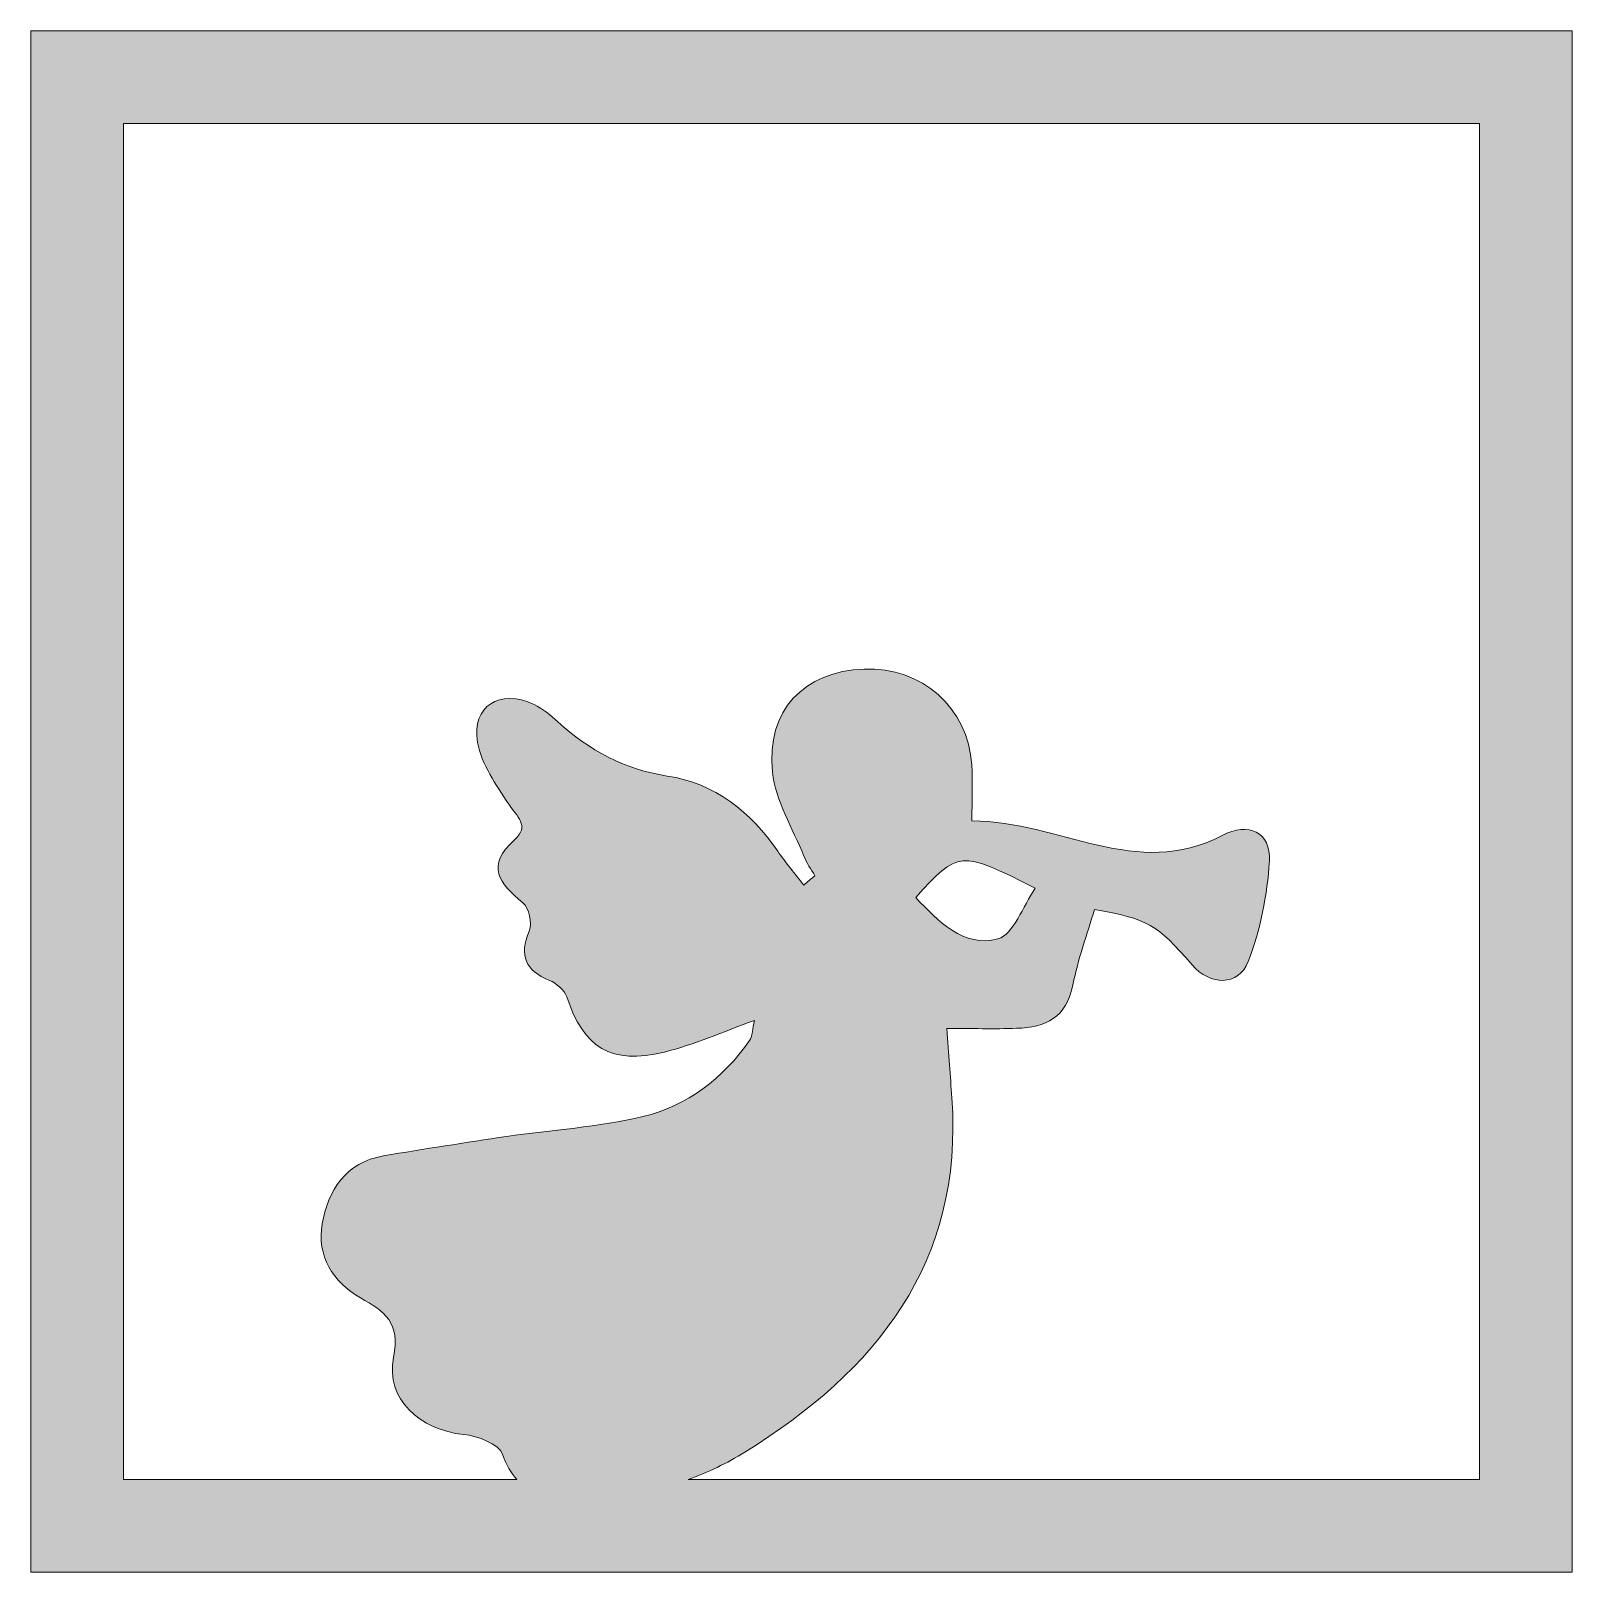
# Model space of a CAD drawing. Header units: inches. Extents: x -622 to 5384, y -2318 to 2869.
# Drawn here: x 3602 to 4582, y -1090 to -110 of the extents above; entities that cross this region are included whole.
import ezdxf

# ---------------------------------------------------------------- set-up
doc = ezdxf.new("R2010")
doc.units = ezdxf.units.IN
doc.header["$MEASUREMENT"] = 0
doc.layers.add('Layer 1', color=7, linetype='Continuous')

msp = doc.modelspace()

# ---------------------------------------------------------------- hatches: boundary and pattern name
at = {"layer": 'Layer 1', "true_color": 0x6ad5ae}
h = msp.add_hatch(color=123, dxfattribs=at)
h.dxf.hatch_style = 2
h.paths.add_polyline_path([(3602.19, -110.19), (3602.19, -1089.81), (4581.81, -1089.81), (4581.81, -110.19)])
edge = h.paths.add_edge_path()
edge.add_spline(control_points=[(4522.93, -1030.93), (4522.93, -1030.93), (4019.94, -1030.93), (4019.94, -1030.93), (4032.45, -1026.41), (4044.53, -1020.67), (4056.03, -1013.53), (4139.28, -961.87), (4195.14, -893.37), (4187.57, -788.28), (4186.58, -774.52), (4185.6, -760.76), (4184.41, -744.26), (4200.09, -744.26), (4214.41, -744.64), (4228.7, -744.16), (4247.03, -743.54), (4260.61, -737.27), (4264.55, -716.48), (4267.63, -700.26), (4273.55, -684.58), (4278.2, -668.66), (4312.17, -674.61), (4317.85, -677.83), (4340.24, -703.84), (4351.62, -717.06), (4369.79, -717.55), (4375.92, -701.71), (4383.7, -681.61), (4388.03, -659.39), (4389.38, -637.81), (4390.52, -619.61), (4376.11, -612.69), (4359.27, -621.57), (4304.74, -650.32), (4256.41, -612.39), (4200.29, -612.39), (4200.29, -598.8), (4200.87, -587.73), (4200.18, -576.74), (4197.9, -540.42), (4168.31, -514.28), (4131.78, -515.81), (4093.47, -517.41), (4069.5, -542.02), (4073.52, -581.28), (4075.39, -599.57), (4086.4, -616.96), (4093.52, -634.65), (4095.29, -639.04), (4098.09, -643.01), (4100.42, -647.18), (4098.1, -649.17), (4095.77, -651.16), (4093.44, -653.15), (4087.92, -645.98), (4082.08, -639.02), (4076.94, -631.59), (4059.62, -606.58), (4036.95, -588.45), (4006.68, -583.82), (3979.31, -579.63), (3957.12, -567.4), (3937.13, -549.39), (3932.51, -545.23), (3927.58, -540.97), (3922.05, -538.35), (3900.37, -528.08), (3882.11, -539.32), (3886.16, -562.41), (3888.6, -576.27), (3897.81, -589.44), (3905.92, -601.62), (3911.06, -609.34), (3919.55, -615.6), (3909.77, -624.19), (3890.8, -640.85), (3899.95, -651.98), (3914.97, -664.33), (3918.85, -667.52), (3920.95, -677.51), (3918.95, -682.33), (3912.44, -698.03), (3916.45, -707.31), (3931.75, -713.67), (3936.19, -715.52), (3941.33, -719.79), (3942.77, -724.09), (3953.72, -756.72), (3970.76, -767.53), (4004.86, -759.21), (4023.75, -754.6), (4041.77, -746.42), (4062.1, -739.16), (4060.86, -744.54), (4061.02, -748.99), (4058.99, -751.9), (4042.15, -776.02), (4019.31, -793.51), (3991.13, -800.24), (3962.87, -806.97), (3933.43, -808.67), (3904.57, -812.92), (3878.46, -816.76), (3852.39, -820.84), (3826.38, -825.23), (3802.18, -829.31), (3791.15, -847.21), (3787.37, -868.49), (3783.78, -888.75), (3794.18, -905.3), (3811.73, -915.41), (3826.97, -924.2), (3837.35, -930.98), (3832.74, -953.41), (3827.31, -979.75), (3849.67, -999.55), (3877.23, -1002.3), (3886.1, -1003.19), (3899.7, -1008.32), (3901.98, -1014.75), (3904.39, -1021.56), (3907.47, -1026.84), (3911.08, -1030.93), (3911.08, -1030.93), (3661.07, -1030.93), (3661.07, -1030.93), (3661.07, -1030.93), (3661.07, -169.07), (3661.07, -169.07), (3661.07, -169.07), (4522.93, -169.07), (4522.93, -169.07), (4522.93, -169.07), (4522.93, -1030.93), (4522.93, -1030.93)], knot_values=[0, 0, 0, 0, 1, 1, 1, 2, 2, 2, 3, 3, 3, 4, 4, 4, 5, 5, 5, 6, 6, 6, 7, 7, 7, 8, 8, 8, 9, 9, 9, 10, 10, 10, 11, 11, 11, 12, 12, 12, 13, 13, 13, 14, 14, 14, 15, 15, 15, 16, 16, 16, 17, 17, 17, 18, 18, 18, 19, 19, 19, 20, 20, 20, 21, 21, 21, 22, 22, 22, 23, 23, 23, 24, 24, 24, 25, 25, 25, 26, 26, 26, 27, 27, 27, 28, 28, 28, 29, 29, 29, 30, 30, 30, 31, 31, 31, 32, 32, 32, 33, 33, 33, 34, 34, 34, 35, 35, 35, 36, 36, 36, 37, 37, 37, 38, 38, 38, 39, 39, 39, 40, 40, 40, 41, 41, 41, 42, 42, 42, 43, 43, 43, 44, 44, 44, 45, 45, 45, 45], degree=3, periodic=1)
edge = h.paths.add_edge_path()
edge.add_spline(control_points=[(4164.58, -661.05), (4192.04, -630.88), (4192.04, -630.88), (4240.61, -654.99), (4232.62, -666.52), (4226.76, -684.72), (4216.8, -687.33), (4194.96, -693.08), (4179.06, -676.16), (4164.58, -661.05)], knot_values=[0, 0, 0, 0, 1, 1, 1, 2, 2, 2, 3, 3, 3, 3], degree=3, periodic=1)

# ---------------------------------------------------------------- linework, layer by layer
at = {"layer": 'Layer 1', "lineweight": 0}
msp.add_lwpolyline([(3602.19, -110.19), (3602.19, -1089.81), (4581.81, -1089.81), (4581.81, -110.19), (3602.19, -110.19)], dxfattribs=at)
for points, knots in [([(4522.93, -1030.93), (4522.93, -1030.93), (4019.94, -1030.93), (4019.94, -1030.93), (4032.45, -1026.41), (4044.53, -1020.67), (4056.03, -1013.53), (4139.28, -961.87), (4195.14, -893.37), (4187.57, -788.28), (4186.58, -774.52), (4185.6, -760.76), (4184.41, -744.26), (4200.09, -744.26), (4214.41, -744.64), (4228.7, -744.16), (4247.03, -743.54), (4260.61, -737.27), (4264.55, -716.48), (4267.63, -700.26), (4273.55, -684.58), (4278.2, -668.66), (4312.17, -674.61), (4317.85, -677.83), (4340.24, -703.84), (4351.62, -717.06), (4369.79, -717.55), (4375.92, -701.71), (4383.7, -681.61), (4388.03, -659.39), (4389.38, -637.81), (4390.52, -619.61), (4376.11, -612.69), (4359.27, -621.57), (4304.74, -650.32), (4256.41, -612.39), (4200.29, -612.39), (4200.29, -598.8), (4200.87, -587.73), (4200.18, -576.74), (4197.9, -540.42), (4168.31, -514.28), (4131.78, -515.81), (4093.47, -517.41), (4069.5, -542.02), (4073.52, -581.28), (4075.39, -599.57), (4086.4, -616.96), (4093.52, -634.65), (4095.29, -639.04), (4098.09, -643.01), (4100.42, -647.18), (4098.1, -649.17), (4095.77, -651.16), (4093.44, -653.15), (4087.92, -645.98), (4082.08, -639.02), (4076.94, -631.59), (4059.62, -606.58), (4036.95, -588.45), (4006.68, -583.82), (3979.31, -579.63), (3957.12, -567.4), (3937.13, -549.39), (3932.51, -545.23), (3927.58, -540.97), (3922.05, -538.35), (3900.37, -528.08), (3882.11, -539.32), (3886.16, -562.41), (3888.6, -576.27), (3897.81, -589.44), (3905.92, -601.62), (3911.06, -609.34), (3919.55, -615.6), (3909.77, -624.19), (3890.8, -640.85), (3899.95, -651.98), (3914.97, -664.33), (3918.85, -667.52), (3920.95, -677.51), (3918.95, -682.33), (3912.44, -698.03), (3916.45, -707.31), (3931.75, -713.67), (3936.19, -715.52), (3941.33, -719.79), (3942.77, -724.09), (3953.72, -756.72), (3970.76, -767.53), (4004.86, -759.21), (4023.75, -754.6), (4041.77, -746.42), (4062.1, -739.16), (4060.86, -744.54), (4061.02, -748.99), (4058.99, -751.9), (4042.15, -776.02), (4019.31, -793.51), (3991.13, -800.24), (3962.87, -806.97), (3933.43, -808.67), (3904.57, -812.92), (3878.46, -816.76), (3852.39, -820.84), (3826.38, -825.23), (3802.18, -829.31), (3791.15, -847.21), (3787.37, -868.49), (3783.78, -888.75), (3794.18, -905.3), (3811.73, -915.41), (3826.97, -924.2), (3837.35, -930.98), (3832.74, -953.41), (3827.31, -979.75), (3849.67, -999.55), (3877.23, -1002.3), (3886.1, -1003.19), (3899.7, -1008.32), (3901.98, -1014.75), (3904.39, -1021.56), (3907.47, -1026.84), (3911.08, -1030.93), (3911.08, -1030.93), (3661.07, -1030.93), (3661.07, -1030.93), (3661.07, -1030.93), (3661.07, -169.07), (3661.07, -169.07), (3661.07, -169.07), (4522.93, -169.07), (4522.93, -169.07), (4522.93, -169.07), (4522.93, -1030.93), (4522.93, -1030.93)], [0, 0, 0, 0, 1, 1, 1, 2, 2, 2, 3, 3, 3, 4, 4, 4, 5, 5, 5, 6, 6, 6, 7, 7, 7, 8, 8, 8, 9, 9, 9, 10, 10, 10, 11, 11, 11, 12, 12, 12, 13, 13, 13, 14, 14, 14, 15, 15, 15, 16, 16, 16, 17, 17, 17, 18, 18, 18, 19, 19, 19, 20, 20, 20, 21, 21, 21, 22, 22, 22, 23, 23, 23, 24, 24, 24, 25, 25, 25, 26, 26, 26, 27, 27, 27, 28, 28, 28, 29, 29, 29, 30, 30, 30, 31, 31, 31, 32, 32, 32, 33, 33, 33, 34, 34, 34, 35, 35, 35, 36, 36, 36, 37, 37, 37, 38, 38, 38, 39, 39, 39, 40, 40, 40, 41, 41, 41, 42, 42, 42, 43, 43, 43, 44, 44, 44, 45, 45, 45, 45]), ([(4164.58, -661.05), (4192.04, -630.88), (4192.04, -630.88), (4240.61, -654.99), (4232.62, -666.52), (4226.76, -684.72), (4216.8, -687.33), (4194.96, -693.08), (4179.06, -676.16), (4164.58, -661.05)], [0, 0, 0, 0, 1, 1, 1, 2, 2, 2, 3, 3, 3, 3])]:
    msp.add_open_spline(points, degree=3, knots=knots, dxfattribs=at)

doc.saveas('drawing.dxf')
